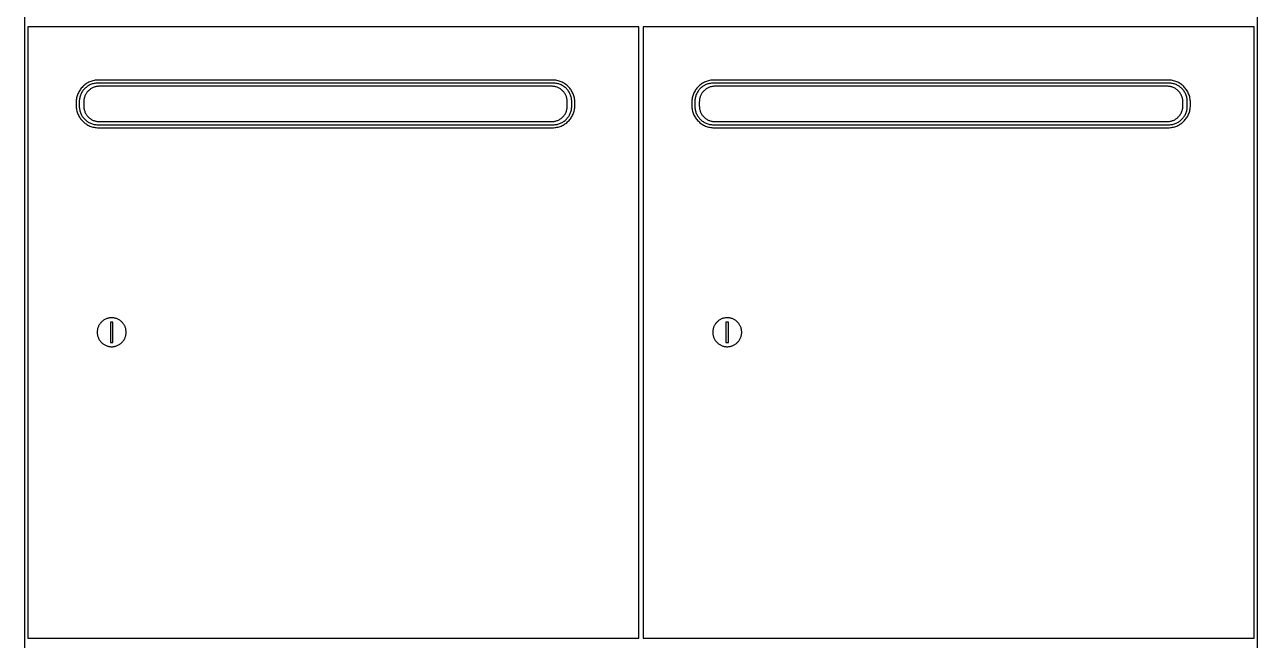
# Model space of a CAD drawing. Header units: millimetres. Extents: x 1075 to 13200, y 678 to 7235.
# Drawn here: x 6394 to 7195, y 3923 to 4323 of the extents above; entities that cross this region are included whole.
import ezdxf

# ---------------------------------------------------------------- set-up
doc = ezdxf.new("R2010")
doc.units = ezdxf.units.MM

msp = doc.modelspace()

# ---------------------------------------------------------------- linework, layer by layer
at = {"color": 0}
for points in [[(7195.13, 4721.98, 0), (6394.13, 4721.98, 0), (6394.13, 3521.98, 0), (7195.13, 3521.98, 0)], [(6793.13, 4321.98, 0), (6396.13, 4321.98, 0), (6396.13, 3924.98, 0), (6793.13, 3924.98, 0)], [(7193.13, 4321.98, 0), (6796.13, 4321.98, 0), (6796.13, 3924.98, 0), (7193.13, 3924.98, 0)], [(6751.63, 4272.96, 0), (6751.61, 4273.71, 0), (6751.56, 4274.44, 0), (6751.47, 4275.17, 0), (6751.34, 4275.88, 0), (6751.17, 4276.59, 0), (6750.98, 4277.28, 0), (6750.75, 4277.95, 0), (6750.49, 4278.61, 0), (6750.2, 4279.25, 0), (6749.88, 4279.88, 0), (6749.53, 4280.49, 0), (6749.15, 4281.08, 0), (6748.75, 4281.64, 0), (6748.31, 4282.19, 0), (6747.86, 4282.72, 0), (6747.38, 4283.22, 0), (6746.87, 4283.71, 0), (6746.35, 4284.16, 0), (6745.8, 4284.59, 0), (6745.23, 4285, 0), (6744.64, 4285.38, 0), (6744.03, 4285.73, 0), (6743.4, 4286.05, 0), (6742.76, 4286.34, 0), (6742.1, 4286.6, 0), (6741.43, 4286.83, 0), (6740.74, 4287.02, 0), (6740.04, 4287.19, 0), (6739.32, 4287.31, 0), (6738.6, 4287.41, 0), (6737.86, 4287.46, 0), (6737.11, 4287.48, 0), (6442.15, 4287.48, 0), (6441.41, 4287.46, 0), (6440.67, 4287.41, 0), (6439.94, 4287.31, 0), (6439.23, 4287.19, 0), (6438.53, 4287.02, 0), (6437.84, 4286.83, 0), (6437.16, 4286.6, 0), (6436.5, 4286.34, 0), (6435.86, 4286.05, 0), (6435.23, 4285.73, 0), (6434.63, 4285.38, 0), (6434.04, 4285, 0), (6433.47, 4284.59, 0), (6432.92, 4284.16, 0), (6432.39, 4283.71, 0), (6431.89, 4283.22, 0), (6431.41, 4282.72, 0), (6430.95, 4282.19, 0), (6430.52, 4281.64, 0), (6430.11, 4281.08, 0), (6429.74, 4280.49, 0), (6429.39, 4279.88, 0), (6429.07, 4279.25, 0), (6428.77, 4278.61, 0), (6428.51, 4277.95, 0), (6428.29, 4277.28, 0), (6428.09, 4276.59, 0), (6427.93, 4275.88, 0), (6427.8, 4275.17, 0), (6427.71, 4274.44, 0), (6427.65, 4273.71, 0), (6427.63, 4272.96, 0), (6427.63, 4271, 0), (6427.65, 4270.25, 0), (6427.71, 4269.52, 0), (6427.8, 4268.79, 0), (6427.93, 4268.08, 0), (6428.09, 4267.37, 0), (6428.29, 4266.69, 0), (6428.51, 4266.01, 0), (6428.77, 4265.35, 0), (6429.07, 4264.71, 0), (6429.39, 4264.08, 0), (6429.74, 4263.47, 0), (6430.11, 4262.89, 0), (6430.52, 4262.32, 0), (6430.95, 4261.77, 0), (6431.41, 4261.24, 0), (6431.89, 4260.74, 0), (6432.39, 4260.26, 0), (6432.92, 4259.8, 0), (6433.47, 4259.37, 0), (6434.04, 4258.96, 0), (6434.63, 4258.58, 0), (6435.23, 4258.23, 0), (6435.86, 4257.91, 0), (6436.5, 4257.62, 0), (6437.16, 4257.36, 0), (6437.84, 4257.13, 0), (6438.53, 4256.94, 0), (6439.23, 4256.78, 0), (6439.94, 4256.65, 0), (6440.67, 4256.56, 0), (6441.41, 4256.5, 0), (6442.15, 4256.48, 0), (6737.11, 4256.48, 0), (6737.86, 4256.5, 0), (6738.6, 4256.56, 0), (6739.32, 4256.65, 0), (6740.04, 4256.78, 0), (6740.74, 4256.94, 0), (6741.43, 4257.13, 0), (6742.1, 4257.36, 0), (6742.76, 4257.62, 0), (6743.4, 4257.91, 0), (6744.03, 4258.23, 0), (6744.64, 4258.58, 0), (6745.23, 4258.96, 0), (6745.8, 4259.37, 0), (6746.35, 4259.8, 0), (6746.87, 4260.26, 0), (6747.38, 4260.74, 0), (6747.86, 4261.24, 0), (6748.31, 4261.77, 0), (6748.75, 4262.32, 0), (6749.15, 4262.89, 0), (6749.53, 4263.47, 0), (6749.88, 4264.08, 0), (6750.2, 4264.71, 0), (6750.49, 4265.35, 0), (6750.75, 4266.01, 0), (6750.98, 4266.69, 0), (6751.17, 4267.37, 0), (6751.34, 4268.08, 0), (6751.47, 4268.79, 0), (6751.56, 4269.52, 0), (6751.61, 4270.25, 0), (6751.63, 4271, 0)], [(6749.63, 4273.48, 0), (6749.62, 4274.1, 0), (6749.57, 4274.71, 0), (6749.49, 4275.31, 0), (6749.39, 4275.9, 0), (6749.25, 4276.48, 0), (6749.09, 4277.05, 0), (6748.9, 4277.6, 0), (6748.69, 4278.15, 0), (6748.45, 4278.68, 0), (6748.18, 4279.2, 0), (6747.89, 4279.7, 0), (6747.58, 4280.19, 0), (6747.25, 4280.66, 0), (6746.89, 4281.11, 0), (6746.51, 4281.55, 0), (6746.12, 4281.96, 0), (6745.7, 4282.36, 0), (6745.26, 4282.74, 0), (6744.81, 4283.09, 0), (6744.34, 4283.43, 0), (6743.85, 4283.74, 0), (6743.35, 4284.03, 0), (6742.83, 4284.3, 0), (6742.3, 4284.54, 0), (6741.76, 4284.75, 0), (6741.2, 4284.94, 0), (6740.63, 4285.1, 0), (6740.05, 4285.24, 0), (6739.46, 4285.34, 0), (6738.86, 4285.42, 0), (6738.25, 4285.46, 0), (6737.63, 4285.48, 0), (6441.63, 4285.48, 0), (6441.02, 4285.46, 0), (6440.41, 4285.42, 0), (6439.81, 4285.34, 0), (6439.22, 4285.24, 0), (6438.64, 4285.1, 0), (6438.07, 4284.94, 0), (6437.51, 4284.75, 0), (6436.96, 4284.54, 0), (6436.43, 4284.3, 0), (6435.92, 4284.03, 0), (6435.41, 4283.74, 0), (6434.93, 4283.43, 0), (6434.46, 4283.09, 0), (6434, 4282.74, 0), (6433.57, 4282.36, 0), (6433.15, 4281.96, 0), (6432.75, 4281.55, 0), (6432.37, 4281.11, 0), (6432.02, 4280.66, 0), (6431.68, 4280.19, 0), (6431.37, 4279.7, 0), (6431.08, 4279.2, 0), (6430.82, 4278.68, 0), (6430.58, 4278.15, 0), (6430.36, 4277.6, 0), (6430.17, 4277.05, 0), (6430.01, 4276.48, 0), (6429.88, 4275.9, 0), (6429.77, 4275.31, 0), (6429.69, 4274.71, 0), (6429.65, 4274.1, 0), (6429.63, 4273.48, 0), (6429.63, 4270.48, 0), (6429.65, 4269.86, 0), (6429.69, 4269.25, 0), (6429.77, 4268.65, 0), (6429.88, 4268.06, 0), (6430.01, 4267.48, 0), (6430.17, 4266.91, 0), (6430.36, 4266.36, 0), (6430.58, 4265.81, 0), (6430.82, 4265.28, 0), (6431.08, 4264.76, 0), (6431.37, 4264.26, 0), (6431.68, 4263.77, 0), (6432.02, 4263.3, 0), (6432.37, 4262.85, 0), (6432.75, 4262.41, 0), (6433.15, 4262, 0), (6433.57, 4261.6, 0), (6434, 4261.22, 0), (6434.46, 4260.87, 0), (6434.93, 4260.53, 0), (6435.41, 4260.22, 0), (6435.92, 4259.93, 0), (6436.43, 4259.66, 0), (6436.96, 4259.42, 0), (6437.51, 4259.21, 0), (6438.07, 4259.02, 0), (6438.64, 4258.86, 0), (6439.22, 4258.72, 0), (6439.81, 4258.62, 0), (6440.41, 4258.54, 0), (6441.02, 4258.5, 0), (6441.63, 4258.48, 0), (6737.63, 4258.48, 0), (6738.25, 4258.5, 0), (6738.86, 4258.54, 0), (6739.46, 4258.62, 0), (6740.05, 4258.72, 0), (6740.63, 4258.86, 0), (6741.2, 4259.02, 0), (6741.76, 4259.21, 0), (6742.3, 4259.42, 0), (6742.83, 4259.66, 0), (6743.35, 4259.93, 0), (6743.85, 4260.22, 0), (6744.34, 4260.53, 0), (6744.81, 4260.87, 0), (6745.26, 4261.22, 0), (6745.7, 4261.6, 0), (6746.12, 4262, 0), (6746.51, 4262.41, 0), (6746.89, 4262.85, 0), (6747.25, 4263.3, 0), (6747.58, 4263.77, 0), (6747.89, 4264.26, 0), (6748.18, 4264.76, 0), (6748.45, 4265.28, 0), (6748.69, 4265.81, 0), (6748.9, 4266.36, 0), (6749.09, 4266.91, 0), (6749.25, 4267.48, 0), (6749.39, 4268.06, 0), (6749.49, 4268.65, 0), (6749.57, 4269.25, 0), (6749.62, 4269.86, 0), (6749.63, 4270.48, 0)], [(7151.63, 4272.96, 0), (7151.61, 4273.71, 0), (7151.56, 4274.44, 0), (7151.47, 4275.17, 0), (7151.34, 4275.88, 0), (7151.17, 4276.59, 0), (7150.98, 4277.28, 0), (7150.75, 4277.95, 0), (7150.49, 4278.61, 0), (7150.2, 4279.25, 0), (7149.88, 4279.88, 0), (7149.53, 4280.49, 0), (7149.15, 4281.08, 0), (7148.75, 4281.64, 0), (7148.31, 4282.19, 0), (7147.86, 4282.72, 0), (7147.38, 4283.22, 0), (7146.87, 4283.71, 0), (7146.35, 4284.16, 0), (7145.8, 4284.59, 0), (7145.23, 4285, 0), (7144.64, 4285.38, 0), (7144.03, 4285.73, 0), (7143.4, 4286.05, 0), (7142.76, 4286.34, 0), (7142.1, 4286.6, 0), (7141.43, 4286.83, 0), (7140.74, 4287.02, 0), (7140.04, 4287.19, 0), (7139.32, 4287.31, 0), (7138.6, 4287.41, 0), (7137.86, 4287.46, 0), (7137.11, 4287.48, 0), (6842.15, 4287.48, 0), (6841.41, 4287.46, 0), (6840.67, 4287.41, 0), (6839.94, 4287.31, 0), (6839.23, 4287.19, 0), (6838.53, 4287.02, 0), (6837.84, 4286.83, 0), (6837.16, 4286.6, 0), (6836.5, 4286.34, 0), (6835.86, 4286.05, 0), (6835.23, 4285.73, 0), (6834.63, 4285.38, 0), (6834.04, 4285, 0), (6833.47, 4284.59, 0), (6832.92, 4284.16, 0), (6832.39, 4283.71, 0), (6831.89, 4283.22, 0), (6831.41, 4282.72, 0), (6830.95, 4282.19, 0), (6830.52, 4281.64, 0), (6830.11, 4281.08, 0), (6829.74, 4280.49, 0), (6829.39, 4279.88, 0), (6829.07, 4279.25, 0), (6828.77, 4278.61, 0), (6828.51, 4277.95, 0), (6828.29, 4277.28, 0), (6828.09, 4276.59, 0), (6827.93, 4275.88, 0), (6827.8, 4275.17, 0), (6827.71, 4274.44, 0), (6827.65, 4273.71, 0), (6827.63, 4272.96, 0), (6827.63, 4271, 0), (6827.65, 4270.25, 0), (6827.71, 4269.52, 0), (6827.8, 4268.79, 0), (6827.93, 4268.08, 0), (6828.09, 4267.37, 0), (6828.29, 4266.69, 0), (6828.51, 4266.01, 0), (6828.77, 4265.35, 0), (6829.07, 4264.71, 0), (6829.39, 4264.08, 0), (6829.74, 4263.47, 0), (6830.11, 4262.89, 0), (6830.52, 4262.32, 0), (6830.95, 4261.77, 0), (6831.41, 4261.24, 0), (6831.89, 4260.74, 0), (6832.39, 4260.26, 0), (6832.92, 4259.8, 0), (6833.47, 4259.37, 0), (6834.04, 4258.96, 0), (6834.63, 4258.58, 0), (6835.23, 4258.23, 0), (6835.86, 4257.91, 0), (6836.5, 4257.62, 0), (6837.16, 4257.36, 0), (6837.84, 4257.13, 0), (6838.53, 4256.94, 0), (6839.23, 4256.78, 0), (6839.94, 4256.65, 0), (6840.67, 4256.56, 0), (6841.41, 4256.5, 0), (6842.15, 4256.48, 0), (7137.11, 4256.48, 0), (7137.86, 4256.5, 0), (7138.6, 4256.56, 0), (7139.32, 4256.65, 0), (7140.04, 4256.78, 0), (7140.74, 4256.94, 0), (7141.43, 4257.13, 0), (7142.1, 4257.36, 0), (7142.76, 4257.62, 0), (7143.4, 4257.91, 0), (7144.03, 4258.23, 0), (7144.64, 4258.58, 0), (7145.23, 4258.96, 0), (7145.8, 4259.37, 0), (7146.35, 4259.8, 0), (7146.87, 4260.26, 0), (7147.38, 4260.74, 0), (7147.86, 4261.24, 0), (7148.31, 4261.77, 0), (7148.75, 4262.32, 0), (7149.15, 4262.89, 0), (7149.53, 4263.47, 0), (7149.88, 4264.08, 0), (7150.2, 4264.71, 0), (7150.49, 4265.35, 0), (7150.75, 4266.01, 0), (7150.98, 4266.69, 0), (7151.17, 4267.37, 0), (7151.34, 4268.08, 0), (7151.47, 4268.79, 0), (7151.56, 4269.52, 0), (7151.61, 4270.25, 0), (7151.63, 4271, 0)], [(7149.63, 4273.48, 0), (7149.62, 4274.1, 0), (7149.57, 4274.71, 0), (7149.49, 4275.31, 0), (7149.39, 4275.9, 0), (7149.25, 4276.48, 0), (7149.09, 4277.05, 0), (7148.9, 4277.6, 0), (7148.69, 4278.15, 0), (7148.45, 4278.68, 0), (7148.18, 4279.2, 0), (7147.89, 4279.7, 0), (7147.58, 4280.19, 0), (7147.25, 4280.66, 0), (7146.89, 4281.11, 0), (7146.51, 4281.55, 0), (7146.12, 4281.96, 0), (7145.7, 4282.36, 0), (7145.26, 4282.74, 0), (7144.81, 4283.09, 0), (7144.34, 4283.43, 0), (7143.85, 4283.74, 0), (7143.35, 4284.03, 0), (7142.83, 4284.3, 0), (7142.3, 4284.54, 0), (7141.76, 4284.75, 0), (7141.2, 4284.94, 0), (7140.63, 4285.1, 0), (7140.05, 4285.24, 0), (7139.46, 4285.34, 0), (7138.86, 4285.42, 0), (7138.25, 4285.46, 0), (7137.63, 4285.48, 0), (6841.63, 4285.48, 0), (6841.02, 4285.46, 0), (6840.41, 4285.42, 0), (6839.81, 4285.34, 0), (6839.22, 4285.24, 0), (6838.64, 4285.1, 0), (6838.07, 4284.94, 0), (6837.51, 4284.75, 0), (6836.96, 4284.54, 0), (6836.43, 4284.3, 0), (6835.92, 4284.03, 0), (6835.41, 4283.74, 0), (6834.93, 4283.43, 0), (6834.46, 4283.09, 0), (6834, 4282.74, 0), (6833.57, 4282.36, 0), (6833.15, 4281.96, 0), (6832.75, 4281.55, 0), (6832.37, 4281.11, 0), (6832.02, 4280.66, 0), (6831.68, 4280.19, 0), (6831.37, 4279.7, 0), (6831.08, 4279.2, 0), (6830.82, 4278.68, 0), (6830.58, 4278.15, 0), (6830.36, 4277.6, 0), (6830.17, 4277.05, 0), (6830.01, 4276.48, 0), (6829.88, 4275.9, 0), (6829.77, 4275.31, 0), (6829.69, 4274.71, 0), (6829.65, 4274.1, 0), (6829.63, 4273.48, 0), (6829.63, 4270.48, 0), (6829.65, 4269.86, 0), (6829.69, 4269.25, 0), (6829.77, 4268.65, 0), (6829.88, 4268.06, 0), (6830.01, 4267.48, 0), (6830.17, 4266.91, 0), (6830.36, 4266.36, 0), (6830.58, 4265.81, 0), (6830.82, 4265.28, 0), (6831.08, 4264.76, 0), (6831.37, 4264.26, 0), (6831.68, 4263.77, 0), (6832.02, 4263.3, 0), (6832.37, 4262.85, 0), (6832.75, 4262.41, 0), (6833.15, 4262, 0), (6833.57, 4261.6, 0), (6834, 4261.22, 0), (6834.46, 4260.87, 0), (6834.93, 4260.53, 0), (6835.41, 4260.22, 0), (6835.92, 4259.93, 0), (6836.43, 4259.66, 0), (6836.96, 4259.42, 0), (6837.51, 4259.21, 0), (6838.07, 4259.02, 0), (6838.64, 4258.86, 0), (6839.22, 4258.72, 0), (6839.81, 4258.62, 0), (6840.41, 4258.54, 0), (6841.02, 4258.5, 0), (6841.63, 4258.48, 0), (7137.63, 4258.48, 0), (7138.25, 4258.5, 0), (7138.86, 4258.54, 0), (7139.46, 4258.62, 0), (7140.05, 4258.72, 0), (7140.63, 4258.86, 0), (7141.2, 4259.02, 0), (7141.76, 4259.21, 0), (7142.3, 4259.42, 0), (7142.83, 4259.66, 0), (7143.35, 4259.93, 0), (7143.85, 4260.22, 0), (7144.34, 4260.53, 0), (7144.81, 4260.87, 0), (7145.26, 4261.22, 0), (7145.7, 4261.6, 0), (7146.12, 4262, 0), (7146.51, 4262.41, 0), (7146.89, 4262.85, 0), (7147.25, 4263.3, 0), (7147.58, 4263.77, 0), (7147.89, 4264.26, 0), (7148.18, 4264.76, 0), (7148.45, 4265.28, 0), (7148.69, 4265.81, 0), (7148.9, 4266.36, 0), (7149.09, 4266.91, 0), (7149.25, 4267.48, 0), (7149.39, 4268.06, 0), (7149.49, 4268.65, 0), (7149.57, 4269.25, 0), (7149.62, 4269.86, 0), (7149.63, 4270.48, 0)], [(6746.74, 4273.29, 0), (6746.73, 4273.81, 0), (6746.69, 4274.32, 0), (6746.62, 4274.83, 0), (6746.53, 4275.33, 0), (6746.42, 4275.82, 0), (6746.28, 4276.31, 0), (6746.12, 4276.78, 0), (6745.94, 4277.24, 0), (6745.74, 4277.69, 0), (6745.51, 4278.13, 0), (6745.27, 4278.55, 0), (6745, 4278.97, 0), (6744.72, 4279.37, 0), (6744.42, 4279.75, 0), (6744.1, 4280.12, 0), (6743.76, 4280.47, 0), (6743.41, 4280.81, 0), (6743.04, 4281.13, 0), (6742.66, 4281.43, 0), (6742.26, 4281.71, 0), (6741.85, 4281.98, 0), (6741.42, 4282.22, 0), (6740.98, 4282.45, 0), (6740.53, 4282.65, 0), (6740.07, 4282.83, 0), (6739.6, 4282.99, 0), (6739.12, 4283.13, 0), (6738.62, 4283.24, 0), (6738.12, 4283.33, 0), (6737.62, 4283.4, 0), (6737.1, 4283.44, 0), (6736.58, 4283.45, 0), (6442.69, 4283.45, 0), (6442.17, 4283.44, 0), (6441.65, 4283.4, 0), (6441.14, 4283.33, 0), (6440.64, 4283.24, 0), (6440.15, 4283.13, 0), (6439.67, 4282.99, 0), (6439.2, 4282.83, 0), (6438.73, 4282.65, 0), (6438.28, 4282.45, 0), (6437.85, 4282.22, 0), (6437.42, 4281.98, 0), (6437.01, 4281.71, 0), (6436.61, 4281.43, 0), (6436.22, 4281.13, 0), (6435.86, 4280.81, 0), (6435.5, 4280.47, 0), (6435.17, 4280.12, 0), (6434.85, 4279.75, 0), (6434.54, 4279.37, 0), (6434.26, 4278.97, 0), (6434, 4278.55, 0), (6433.75, 4278.13, 0), (6433.53, 4277.69, 0), (6433.32, 4277.24, 0), (6433.14, 4276.78, 0), (6432.98, 4276.31, 0), (6432.84, 4275.82, 0), (6432.73, 4275.33, 0), (6432.64, 4274.83, 0), (6432.58, 4274.32, 0), (6432.54, 4273.81, 0), (6432.52, 4273.29, 0), (6432.52, 4270.67, 0), (6432.54, 4270.15, 0), (6432.58, 4269.64, 0), (6432.64, 4269.13, 0), (6432.73, 4268.63, 0), (6432.84, 4268.14, 0), (6432.98, 4267.65, 0), (6433.14, 4267.18, 0), (6433.32, 4266.72, 0), (6433.53, 4266.27, 0), (6433.75, 4265.83, 0), (6434, 4265.41, 0), (6434.26, 4264.99, 0), (6434.54, 4264.6, 0), (6434.85, 4264.21, 0), (6435.17, 4263.84, 0), (6435.5, 4263.49, 0), (6435.86, 4263.15, 0), (6436.22, 4262.83, 0), (6436.61, 4262.53, 0), (6437.01, 4262.25, 0), (6437.42, 4261.98, 0), (6437.85, 4261.74, 0), (6438.28, 4261.51, 0), (6438.73, 4261.31, 0), (6439.2, 4261.13, 0), (6439.67, 4260.97, 0), (6440.15, 4260.83, 0), (6440.64, 4260.72, 0), (6441.14, 4260.63, 0), (6441.65, 4260.56, 0), (6442.17, 4260.52, 0), (6442.69, 4260.51, 0), (6736.58, 4260.51, 0), (6737.1, 4260.52, 0), (6737.62, 4260.56, 0), (6738.12, 4260.63, 0), (6738.62, 4260.72, 0), (6739.12, 4260.83, 0), (6739.6, 4260.97, 0), (6740.07, 4261.13, 0), (6740.53, 4261.31, 0), (6740.98, 4261.51, 0), (6741.42, 4261.74, 0), (6741.85, 4261.98, 0), (6742.26, 4262.25, 0), (6742.66, 4262.53, 0), (6743.04, 4262.83, 0), (6743.41, 4263.15, 0), (6743.76, 4263.49, 0), (6744.1, 4263.84, 0), (6744.42, 4264.21, 0), (6744.72, 4264.6, 0), (6745, 4264.99, 0), (6745.27, 4265.41, 0), (6745.51, 4265.83, 0), (6745.74, 4266.27, 0), (6745.94, 4266.72, 0), (6746.12, 4267.18, 0), (6746.28, 4267.65, 0), (6746.42, 4268.14, 0), (6746.53, 4268.63, 0), (6746.62, 4269.13, 0), (6746.69, 4269.64, 0), (6746.73, 4270.15, 0), (6746.74, 4270.67, 0)], [(7146.74, 4273.29, 0), (7146.73, 4273.81, 0), (7146.69, 4274.32, 0), (7146.62, 4274.83, 0), (7146.53, 4275.33, 0), (7146.42, 4275.82, 0), (7146.28, 4276.31, 0), (7146.12, 4276.78, 0), (7145.94, 4277.24, 0), (7145.74, 4277.69, 0), (7145.51, 4278.13, 0), (7145.27, 4278.55, 0), (7145, 4278.97, 0), (7144.72, 4279.37, 0), (7144.42, 4279.75, 0), (7144.1, 4280.12, 0), (7143.76, 4280.47, 0), (7143.41, 4280.81, 0), (7143.04, 4281.13, 0), (7142.66, 4281.43, 0), (7142.26, 4281.71, 0), (7141.85, 4281.98, 0), (7141.42, 4282.22, 0), (7140.98, 4282.45, 0), (7140.53, 4282.65, 0), (7140.07, 4282.83, 0), (7139.6, 4282.99, 0), (7139.12, 4283.13, 0), (7138.62, 4283.24, 0), (7138.12, 4283.33, 0), (7137.62, 4283.4, 0), (7137.1, 4283.44, 0), (7136.58, 4283.45, 0), (6842.69, 4283.45, 0), (6842.17, 4283.44, 0), (6841.65, 4283.4, 0), (6841.14, 4283.33, 0), (6840.64, 4283.24, 0), (6840.15, 4283.13, 0), (6839.67, 4282.99, 0), (6839.2, 4282.83, 0), (6838.73, 4282.65, 0), (6838.28, 4282.45, 0), (6837.85, 4282.22, 0), (6837.42, 4281.98, 0), (6837.01, 4281.71, 0), (6836.61, 4281.43, 0), (6836.22, 4281.13, 0), (6835.86, 4280.81, 0), (6835.5, 4280.47, 0), (6835.17, 4280.12, 0), (6834.85, 4279.75, 0), (6834.54, 4279.37, 0), (6834.26, 4278.97, 0), (6834, 4278.55, 0), (6833.75, 4278.13, 0), (6833.53, 4277.69, 0), (6833.32, 4277.24, 0), (6833.14, 4276.78, 0), (6832.98, 4276.31, 0), (6832.84, 4275.82, 0), (6832.73, 4275.33, 0), (6832.64, 4274.83, 0), (6832.58, 4274.32, 0), (6832.54, 4273.81, 0), (6832.52, 4273.29, 0), (6832.52, 4270.67, 0), (6832.54, 4270.15, 0), (6832.58, 4269.64, 0), (6832.64, 4269.13, 0), (6832.73, 4268.63, 0), (6832.84, 4268.14, 0), (6832.98, 4267.65, 0), (6833.14, 4267.18, 0), (6833.32, 4266.72, 0), (6833.53, 4266.27, 0), (6833.75, 4265.83, 0), (6834, 4265.41, 0), (6834.26, 4264.99, 0), (6834.54, 4264.6, 0), (6834.85, 4264.21, 0), (6835.17, 4263.84, 0), (6835.5, 4263.49, 0), (6835.86, 4263.15, 0), (6836.22, 4262.83, 0), (6836.61, 4262.53, 0), (6837.01, 4262.25, 0), (6837.42, 4261.98, 0), (6837.85, 4261.74, 0), (6838.28, 4261.51, 0), (6838.73, 4261.31, 0), (6839.2, 4261.13, 0), (6839.67, 4260.97, 0), (6840.15, 4260.83, 0), (6840.64, 4260.72, 0), (6841.14, 4260.63, 0), (6841.65, 4260.56, 0), (6842.17, 4260.52, 0), (6842.69, 4260.51, 0), (7136.58, 4260.51, 0), (7137.1, 4260.52, 0), (7137.62, 4260.56, 0), (7138.12, 4260.63, 0), (7138.62, 4260.72, 0), (7139.12, 4260.83, 0), (7139.6, 4260.97, 0), (7140.07, 4261.13, 0), (7140.53, 4261.31, 0), (7140.98, 4261.51, 0), (7141.42, 4261.74, 0), (7141.85, 4261.98, 0), (7142.26, 4262.25, 0), (7142.66, 4262.53, 0), (7143.04, 4262.83, 0), (7143.41, 4263.15, 0), (7143.76, 4263.49, 0), (7144.1, 4263.84, 0), (7144.42, 4264.21, 0), (7144.72, 4264.6, 0), (7145, 4264.99, 0), (7145.27, 4265.41, 0), (7145.51, 4265.83, 0), (7145.74, 4266.27, 0), (7145.94, 4266.72, 0), (7146.12, 4267.18, 0), (7146.28, 4267.65, 0), (7146.42, 4268.14, 0), (7146.53, 4268.63, 0), (7146.62, 4269.13, 0), (7146.69, 4269.64, 0), (7146.73, 4270.15, 0), (7146.74, 4270.67, 0)], [(6460.08, 4123.63, 0.48), (6460.07, 4124.12, 0.48), (6460.03, 4124.59, 0.48), (6459.97, 4125.06, 0.48), (6459.89, 4125.53, 0.48), (6459.79, 4125.98, 0.48), (6459.66, 4126.43, 0.48), (6459.51, 4126.87, 0.48), (6459.34, 4127.29, 0.48), (6459.15, 4127.71, 0.48), (6458.95, 4128.11, 0.48), (6458.72, 4128.51, 0.48), (6458.47, 4128.89, 0.48), (6458.21, 4129.26, 0.48), (6457.93, 4129.61, 0.48), (6457.64, 4129.96, 0.48), (6457.33, 4130.28, 0.48), (6457, 4130.59, 0.48), (6456.66, 4130.89, 0.48), (6456.3, 4131.17, 0.48), (6455.93, 4131.43, 0.48), (6455.55, 4131.68, 0.48), (6455.16, 4131.9, 0.48), (6454.75, 4132.11, 0.48), (6454.34, 4132.3, 0.48), (6453.91, 4132.47, 0.48), (6453.47, 4132.61, 0.48), (6453.03, 4132.74, 0.48), (6452.57, 4132.85, 0.48), (6452.11, 4132.93, 0.48), (6451.64, 4132.99, 0.48), (6451.16, 4133.03, 0.48), (6450.68, 4133.04, 0.48), (6450.19, 4133.03, 0.48), (6449.72, 4132.99, 0.48), (6449.25, 4132.93, 0.48), (6448.78, 4132.85, 0.48), (6448.33, 4132.74, 0.48), (6447.88, 4132.61, 0.48), (6447.45, 4132.47, 0.48), (6447.02, 4132.3, 0.48), (6446.6, 4132.11, 0.48), (6446.2, 4131.9, 0.48), (6445.8, 4131.68, 0.48), (6445.42, 4131.43, 0.48), (6445.05, 4131.17, 0.48), (6444.7, 4130.89, 0.48), (6444.36, 4130.59, 0.48), (6444.03, 4130.28, 0.48), (6443.72, 4129.96, 0.48), (6443.42, 4129.61, 0.48), (6443.14, 4129.26, 0.48), (6442.88, 4128.89, 0.48), (6442.64, 4128.51, 0.48), (6442.41, 4128.11, 0.48), (6442.2, 4127.71, 0.48), (6442.01, 4127.29, 0.48), (6441.84, 4126.87, 0.48), (6441.7, 4126.43, 0.48), (6441.57, 4125.98, 0.48), (6441.46, 4125.53, 0.48), (6441.38, 4125.06, 0.48), (6441.32, 4124.59, 0.48), (6441.29, 4124.12, 0.48), (6441.27, 4123.63, 0.48), (6441.29, 4123.15, 0.48), (6441.32, 4122.67, 0.48), (6441.38, 4122.2, 0.48), (6441.46, 4121.74, 0.48), (6441.57, 4121.29, 0.48), (6441.7, 4120.84, 0.48), (6441.84, 4120.4, 0.48), (6442.01, 4119.98, 0.48), (6442.2, 4119.56, 0.48), (6442.41, 4119.15, 0.48), (6442.64, 4118.76, 0.48), (6442.88, 4118.38, 0.48), (6443.14, 4118.01, 0.48), (6443.42, 4117.65, 0.48), (6443.72, 4117.31, 0.48), (6444.03, 4116.99, 0.48), (6444.36, 4116.67, 0.48), (6444.7, 4116.38, 0.48), (6445.05, 4116.1, 0.48), (6445.42, 4115.84, 0.48), (6445.8, 4115.59, 0.48), (6446.2, 4115.37, 0.48), (6446.6, 4115.16, 0.48), (6447.02, 4114.97, 0.48), (6447.45, 4114.8, 0.48), (6447.88, 4114.65, 0.48), (6448.33, 4114.53, 0.48), (6448.78, 4114.42, 0.48), (6449.25, 4114.34, 0.48), (6449.72, 4114.28, 0.48), (6450.19, 4114.24, 0.48), (6450.68, 4114.23, 0.48), (6451.16, 4114.24, 0.48), (6451.64, 4114.28, 0.48), (6452.11, 4114.34, 0.48), (6452.57, 4114.42, 0.48), (6453.03, 4114.53, 0.48), (6453.47, 4114.65, 0.48), (6453.91, 4114.8, 0.48), (6454.34, 4114.97, 0.48), (6454.75, 4115.16, 0.48), (6455.16, 4115.37, 0.48), (6455.55, 4115.59, 0.48), (6455.93, 4115.84, 0.48), (6456.3, 4116.1, 0.48), (6456.66, 4116.38, 0.48), (6457, 4116.67, 0.48), (6457.33, 4116.99, 0.48), (6457.64, 4117.31, 0.48), (6457.93, 4117.65, 0.48), (6458.21, 4118.01, 0.48), (6458.47, 4118.38, 0.48), (6458.72, 4118.76, 0.48), (6458.95, 4119.15, 0.48), (6459.15, 4119.56, 0.48), (6459.34, 4119.98, 0.48), (6459.51, 4120.4, 0.48), (6459.66, 4120.84, 0.48), (6459.79, 4121.29, 0.48), (6459.89, 4121.74, 0.48), (6459.97, 4122.2, 0.48), (6460.03, 4122.67, 0.48), (6460.07, 4123.15, 0.48)], [(6451.41, 4130.11, 0.48), (6449.81, 4130.11, 0.48), (6449.81, 4117.07, 0.48), (6451.41, 4117.07, 0.48)], [(6860.08, 4123.63, 0.48), (6860.07, 4124.12, 0.48), (6860.03, 4124.59, 0.48), (6859.97, 4125.06, 0.48), (6859.89, 4125.53, 0.48), (6859.79, 4125.98, 0.48), (6859.66, 4126.43, 0.48), (6859.51, 4126.87, 0.48), (6859.34, 4127.29, 0.48), (6859.15, 4127.71, 0.48), (6858.95, 4128.11, 0.48), (6858.72, 4128.51, 0.48), (6858.47, 4128.89, 0.48), (6858.21, 4129.26, 0.48), (6857.93, 4129.61, 0.48), (6857.64, 4129.96, 0.48), (6857.33, 4130.28, 0.48), (6857, 4130.59, 0.48), (6856.66, 4130.89, 0.48), (6856.3, 4131.17, 0.48), (6855.93, 4131.43, 0.48), (6855.55, 4131.68, 0.48), (6855.16, 4131.9, 0.48), (6854.75, 4132.11, 0.48), (6854.34, 4132.3, 0.48), (6853.91, 4132.47, 0.48), (6853.47, 4132.61, 0.48), (6853.03, 4132.74, 0.48), (6852.57, 4132.85, 0.48), (6852.11, 4132.93, 0.48), (6851.64, 4132.99, 0.48), (6851.16, 4133.03, 0.48), (6850.68, 4133.04, 0.48), (6850.19, 4133.03, 0.48), (6849.72, 4132.99, 0.48), (6849.25, 4132.93, 0.48), (6848.78, 4132.85, 0.48), (6848.33, 4132.74, 0.48), (6847.88, 4132.61, 0.48), (6847.45, 4132.47, 0.48), (6847.02, 4132.3, 0.48), (6846.6, 4132.11, 0.48), (6846.2, 4131.9, 0.48), (6845.8, 4131.68, 0.48), (6845.42, 4131.43, 0.48), (6845.05, 4131.17, 0.48), (6844.7, 4130.89, 0.48), (6844.36, 4130.59, 0.48), (6844.03, 4130.28, 0.48), (6843.72, 4129.96, 0.48), (6843.42, 4129.61, 0.48), (6843.14, 4129.26, 0.48), (6842.88, 4128.89, 0.48), (6842.64, 4128.51, 0.48), (6842.41, 4128.11, 0.48), (6842.2, 4127.71, 0.48), (6842.01, 4127.29, 0.48), (6841.84, 4126.87, 0.48), (6841.7, 4126.43, 0.48), (6841.57, 4125.98, 0.48), (6841.46, 4125.53, 0.48), (6841.38, 4125.06, 0.48), (6841.32, 4124.59, 0.48), (6841.29, 4124.12, 0.48), (6841.27, 4123.63, 0.48), (6841.29, 4123.15, 0.48), (6841.32, 4122.67, 0.48), (6841.38, 4122.2, 0.48), (6841.46, 4121.74, 0.48), (6841.57, 4121.29, 0.48), (6841.7, 4120.84, 0.48), (6841.84, 4120.4, 0.48), (6842.01, 4119.98, 0.48), (6842.2, 4119.56, 0.48), (6842.41, 4119.15, 0.48), (6842.64, 4118.76, 0.48), (6842.88, 4118.38, 0.48), (6843.14, 4118.01, 0.48), (6843.42, 4117.65, 0.48), (6843.72, 4117.31, 0.48), (6844.03, 4116.99, 0.48), (6844.36, 4116.67, 0.48), (6844.7, 4116.38, 0.48), (6845.05, 4116.1, 0.48), (6845.42, 4115.84, 0.48), (6845.8, 4115.59, 0.48), (6846.2, 4115.37, 0.48), (6846.6, 4115.16, 0.48), (6847.02, 4114.97, 0.48), (6847.45, 4114.8, 0.48), (6847.88, 4114.65, 0.48), (6848.33, 4114.53, 0.48), (6848.78, 4114.42, 0.48), (6849.25, 4114.34, 0.48), (6849.72, 4114.28, 0.48), (6850.19, 4114.24, 0.48), (6850.68, 4114.23, 0.48), (6851.16, 4114.24, 0.48), (6851.64, 4114.28, 0.48), (6852.11, 4114.34, 0.48), (6852.57, 4114.42, 0.48), (6853.03, 4114.53, 0.48), (6853.47, 4114.65, 0.48), (6853.91, 4114.8, 0.48), (6854.34, 4114.97, 0.48), (6854.75, 4115.16, 0.48), (6855.16, 4115.37, 0.48), (6855.55, 4115.59, 0.48), (6855.93, 4115.84, 0.48), (6856.3, 4116.1, 0.48), (6856.66, 4116.38, 0.48), (6857, 4116.67, 0.48), (6857.33, 4116.99, 0.48), (6857.64, 4117.31, 0.48), (6857.93, 4117.65, 0.48), (6858.21, 4118.01, 0.48), (6858.47, 4118.38, 0.48), (6858.72, 4118.76, 0.48), (6858.95, 4119.15, 0.48), (6859.15, 4119.56, 0.48), (6859.34, 4119.98, 0.48), (6859.51, 4120.4, 0.48), (6859.66, 4120.84, 0.48), (6859.79, 4121.29, 0.48), (6859.89, 4121.74, 0.48), (6859.97, 4122.2, 0.48), (6860.03, 4122.67, 0.48), (6860.07, 4123.15, 0.48)], [(6851.41, 4130.11, 0.48), (6849.81, 4130.11, 0.48), (6849.81, 4117.07, 0.48), (6851.41, 4117.07, 0.48)]]:
    msp.add_polyline3d(points, close=True, dxfattribs=at)

doc.saveas('drawing.dxf')
